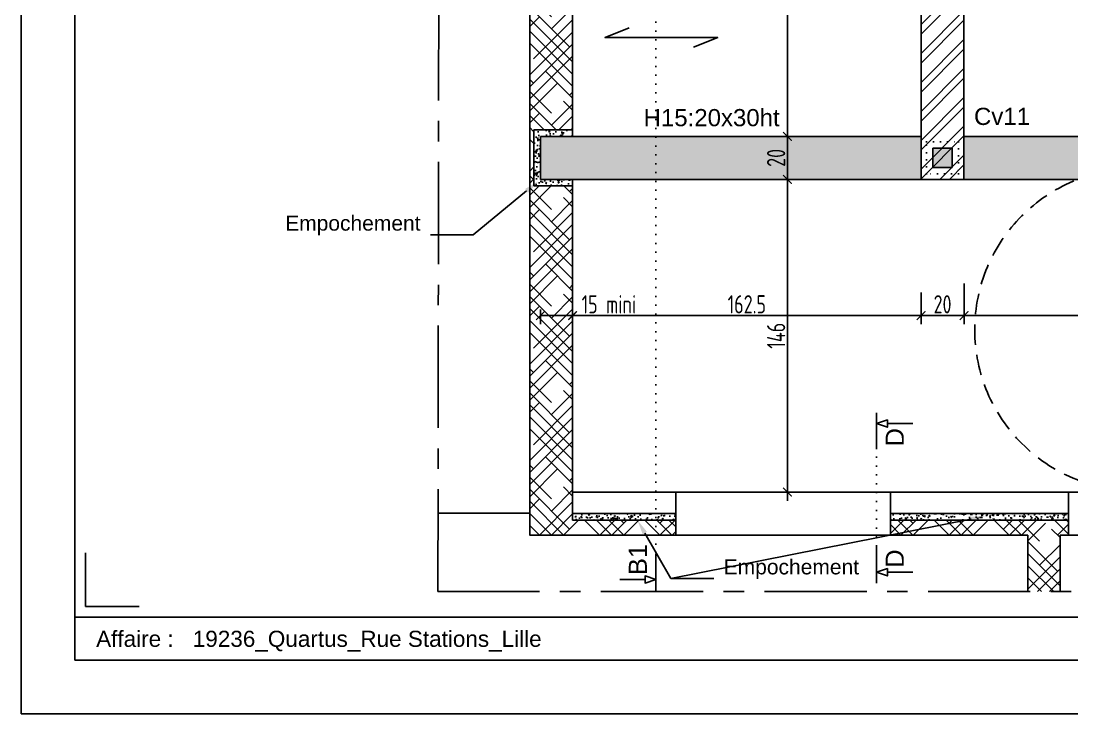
# Model space of a CAD drawing. Header units: millimetres. Extents: x -14819 to 43195, y -10328 to 20814.
# Drawn here: x 19364.7 to 19854.2, y 3429.9 to 3752.5 of the extents above; entities that cross this region are included whole.
import ezdxf
from ezdxf import colors
from ezdxf.entities.mleader import LeaderData, LeaderLine
from ezdxf.enums import TextEntityAlignment as Align
from ezdxf.math import Vec2, Vec3

# ---------------------------------------------------------------- set-up
doc = ezdxf.new("R2010")
doc.units = ezdxf.units.MM
doc.header["$PDMODE"] = 3
for name, pattern in [('AXES', [50.8, 31.75, -6.35, 6.35, -6.35]), ('CACHE', [9.525, 6.35, -3.175]), ('POINTILLE', [6.35, 0, -6.35])]:
    doc.linetypes.add(name, pattern=pattern)
for name, color, linetype in [('-SOCNA- 0', 255, 'Continuous'), ('-SOCNA- Divers', 7, 'Continuous'), ('-SOCNA- Text', 255, 'Continuous')]:
    doc.layers.add(name, color=color, linetype=linetype)
doc.layers.add('-SOCNA- Fer- Coffrage', color=173, linetype='Continuous', lineweight=25)
doc.layers.add('Mur_coupe', color=7, linetype='Continuous', lineweight=25)
doc.layers.add('-SOCNA- Visible', color=66, linetype='Continuous', plot=False)
doc.styles.add('-ST-Arial', font='arial.ttf')
doc.styles.add('-ST-Isocp', font='isocp.shx', dxfattribs={"width": 0.8})
doc.styles.add('SOCNA- Arial', font='arial.ttf')
doc.linetypes.add('ZIGZAG', pattern='A,0.00254,-5.08,[131,ltypeshp.shx,S=5.08,R=0,X=-5.08,Y=0],-10.16,[131,ltypeshp.shx,S=5.08,R=180,X=5.08,Y=0],-5.08', length=20.32254)
doc.dimstyles.new('Copie de -ST-25s', dxfattribs={"dimtxt": 8.5, "dimasz": 4, "dimexe": 4, "dimexo": 5, "dimgap": 1, "dimtad": 1, "dimdec": 1, "dimrnd": 0.5, "dimdsep": 46, "dimtxsty": '-ST-Isocp', "dimblk": 'ARCHTICK', "dimcen": 1.5, "dimdle": 4, "dimclrd": 30, "dimclre": 30, "dimclrt": 6, "dimadec": 1, "dimazin": 0, "dimtfac": 1, "dimtdec": 1, "dimtofl": 0, "dimtmove": 0, "dimatfit": 3, "dimfxl": 15, "dimfxlon": 1, "dimtolj": 1, "dimtzin": 0, "dimlwd": -1, "dimlwe": -1, "dimarcsym": 0})
pattern_1 = [(320, (-16648.853, 473.8736), (-0.47817257, -5.46554007), [0.5715, -6.2865]), (265, (-16648.853, 473.8736), (5.7317054, 1.0573026), [0.4572, -5.0292175]), (10.451445, (-16648.893, 473.418), (5.25353256, -4.4082374), [0.4857003, -5.3427073]), (316.1842, (-16647.329, 473.8736), (-1.2612698, -8.1323712), [0.85725, -9.42975]), (6.635558, (-16647.434, 473.196), (7.4227837, -7.122124), [0.7285507, -8.0140682]), (261.18415, (-16647.329, 473.874), (7.4227837, -7.122124), [0.685799, -7.543792]), (291, (-16647.71, 473.1116), (-3.06795595, -4.54843174), [0.5715, -6.2865]), (236, (-16647.71, 473.1116), (5.525639, -1.85406085), [0.4572, -5.0292]), (341.451445, (-16647.966, 472.7326), (2.4576831, -6.4024926), [0.4857003, -5.3426981]), (307.5, (-16648.8531, 473.8736), (2.53665117, -0.0926581), [0, -4.96824, 0, -5.1054, 0, -5.04825]), (277.5, (-16648.853, 473.8736), (3.00541724, -2.00458988), [0, -2.91084, 0, -4.85394, 0, -1.92405]), (237.5, (-16648.8531, 475.5729), (-0.17186232, -4.06771786), [0, -1.905, 0, -5.9436, 0, -7.8867]), (227.5, (-16648.853, 476.335), (0.76279473, -4.44387544), [0, -2.4765, 0, -3.94716, 0, -5.6007])]
pattern_2 = [(45, (-16648.853, 473.8736), (8.4189901, 14.0316502), [63.5, -31.75]), (135, (-16648.853, 473.8736), (8.4189901, -14.0316502), [63.5, -31.75])]

# ---------------------------------------------------------------- blocks, each defined once
blk = doc.blocks.new('_ArchTick')
at = {"color": 0, "linetype": 'ByBlock', "const_width": 0.15}
blk.add_lwpolyline([(-0.5, -0.5), (0.5, 0.5)], dxfattribs=at)
blk = doc.blocks.new('*D364')
at = {"layer": '-SOCNA- Fer- Coffrage', "color": 30, "ltscale": 1.5, "transparency": 16777216}
for p, q in [((19721.64, 3867.79), (19721.64, 3694.79)), ((19736.64, 3863.79), (19717.64, 3863.79)), ((19723.75, 3698.79), (19717.64, 3698.79))]:
    blk.add_line(p, q, dxfattribs=at)
at = {"layer": 'Defpoints', "color": 0, "ltscale": 1.5, "transparency": 16777216}
for p in [(19804.98, 3863.79), (19721.64, 3698.79), (19783.9, 3698.79, -195)]:
    blk.add_point(p, dxfattribs=at)
at = {"layer": '-SOCNA- Fer- Coffrage', "color": 30, "ltscale": 1.5, "transparency": 16777216, "xscale": 4, "yscale": 4, "zscale": 4}
for p, rotation in [((19721.64, 3863.79), 90), ((19721.64, 3698.79), 270)]:
    blk.add_blockref('_ArchTick', p, dxfattribs=dict(at, rotation=rotation))
at = {"layer": '-SOCNA- Fer- Coffrage', "color": 6, "ltscale": 1.5, "transparency": 16777216, "insert": (19716.39, 3770.02), "char_height": 8.5, "attachment_point": 5, "rotation": 90, "style": '-ST-Isocp'}
blk.add_mtext('\\A1;165', dxfattribs=at)
blk = doc.blocks.new('*D368')
at = {"layer": '-SOCNA- Fer- Coffrage', "color": 30, "ltscale": 1.5, "transparency": 16777216}
for p, q in [((19621.6, 3630.36), (19621.6, 3611.36)), ((19783.9, 3626.15), (19783.9, 3611.36)), ((19617.6, 3615.36), (19787.9, 3615.36))]:
    blk.add_line(p, q, dxfattribs=at)
at = {"layer": 'Defpoints', "color": 0, "ltscale": 1.5, "transparency": 16777216}
for p in [(19783.9, 3853.02, -195), (19621.6, 3677.02), (19783.9, 3615.36)]:
    blk.add_point(p, dxfattribs=at)
at = {"layer": '-SOCNA- Fer- Coffrage', "color": 30, "ltscale": 1.5, "transparency": 16777216, "xscale": 4, "yscale": 4, "zscale": 4, "rotation": 180}
blk.add_blockref('_ArchTick', (19621.6, 3615.36), dxfattribs=at)
at = {"layer": '-SOCNA- Fer- Coffrage', "color": 30, "ltscale": 1.5, "transparency": 16777216, "xscale": 4, "yscale": 4, "zscale": 4}
blk.add_blockref('_ArchTick', (19783.9, 3615.36), dxfattribs=at)
at = {"layer": '-SOCNA- Fer- Coffrage', "color": 6, "ltscale": 1.5, "transparency": 16777216, "insert": (19702.75, 3620.62), "char_height": 8.5, "attachment_point": 5, "style": '-ST-Isocp'}
blk.add_mtext('\\A1;162.5', dxfattribs=at)
blk = doc.blocks.new('*D369')
at = {"layer": '-SOCNA- Fer- Coffrage', "color": 30, "ltscale": 1.5, "transparency": 16777216}
for p, q in [((19803.9, 3630.36), (19803.9, 3611.36)), ((19783.9, 3620.15), (19783.9, 3611.36)), ((19779.9, 3615.36), (19807.9, 3615.36))]:
    blk.add_line(p, q, dxfattribs=at)
at = {"layer": 'Defpoints', "color": 0, "ltscale": 1.5, "transparency": 16777216}
for p in [(19783.9, 3713.09, -195), (19803.9, 3642.79), (19803.9, 3615.36)]:
    blk.add_point(p, dxfattribs=at)
at = {"layer": '-SOCNA- Fer- Coffrage', "color": 30, "ltscale": 1.5, "transparency": 16777216, "xscale": 4, "yscale": 4, "zscale": 4, "rotation": 180}
blk.add_blockref('_ArchTick', (19783.9, 3615.36), dxfattribs=at)
at = {"layer": '-SOCNA- Fer- Coffrage', "color": 30, "ltscale": 1.5, "transparency": 16777216, "xscale": 4, "yscale": 4, "zscale": 4}
blk.add_blockref('_ArchTick', (19803.9, 3615.36), dxfattribs=at)
at = {"layer": '-SOCNA- Fer- Coffrage', "color": 6, "ltscale": 1.5, "transparency": 16777216, "insert": (19793.9, 3620.62), "char_height": 8.5, "attachment_point": 5, "style": '-ST-Isocp'}
blk.add_mtext('\\A1;20', dxfattribs=at)
blk = doc.blocks.new('*D370')
at = {"layer": '-SOCNA- Fer- Coffrage', "color": 30, "ltscale": 1.5, "transparency": 16777216}
for p, q in [((19803.9, 3630.36), (19803.9, 3611.36)), ((19963.9, 3630.36), (19963.9, 3611.36)), ((19799.9, 3615.36), (19967.9, 3615.36))]:
    blk.add_line(p, q, dxfattribs=at)
at = {"layer": 'Defpoints', "color": 0, "ltscale": 1.5, "transparency": 16777216}
for p in [(19963.9, 3711.14), (19803.9, 3642.79), (19963.9, 3615.36)]:
    blk.add_point(p, dxfattribs=at)
at = {"layer": '-SOCNA- Fer- Coffrage', "color": 30, "ltscale": 1.5, "transparency": 16777216, "xscale": 4, "yscale": 4, "zscale": 4, "rotation": 180}
blk.add_blockref('_ArchTick', (19803.9, 3615.36), dxfattribs=at)
at = {"layer": '-SOCNA- Fer- Coffrage', "color": 30, "ltscale": 1.5, "transparency": 16777216, "xscale": 4, "yscale": 4, "zscale": 4}
blk.add_blockref('_ArchTick', (19963.9, 3615.36), dxfattribs=at)
at = {"layer": '-SOCNA- Fer- Coffrage', "color": 6, "ltscale": 1.5, "transparency": 16777216, "insert": (19883.9, 3620.61), "char_height": 8.5, "attachment_point": 5, "style": '-ST-Isocp'}
blk.add_mtext('\\A1;160', dxfattribs=at)
blk = doc.blocks.new('*U343')
at = {"layer": '-SOCNA- Divers', "color": 221, "linetype": 'POINTILLE', "ltscale": 1.5}
blk.add_line((0, 0), (-1407.5, 0), dxfattribs=at)
at = {"layer": '-SOCNA- Divers', "color": 8}
for p, q in [((12, 0), (-28, 0)), ((-1419.5, 0), (-1379.5, 0))]:
    blk.add_line(p, q, dxfattribs=at)
at = {"layer": '-SOCNA- Divers'}
for points in [[(0, 0), (4, -12), (-4, -12)], [(-1407.5, 0), (-1411.5, -12), (-1403.5, -12)]]:
    blk.add_lwpolyline(points, close=True, dxfattribs=at)
for points in [[(-1407.5, -12), (-1407.5, -40)], [(0, -12), (0, -40)]]:
    blk.add_lwpolyline(points, dxfattribs=at)
at = {"layer": '-SOCNA- Divers', "style": '-ST-Arial'}
blk.add_attdef('REP2', text='', height=20, rotation=180, dxfattribs=at).set_placement((-1402.5, -20), align=Align.MIDDLE_RIGHT)
blk.add_attdef('REP1', text='', height=20, rotation=180, dxfattribs=at).set_placement((-5, -20), align=Align.MIDDLE_LEFT)
blk = doc.blocks.new('*D347')
at = {"layer": '-SOCNA- Fer- Coffrage', "color": 30, "ltscale": 1.5, "transparency": 16777216}
for p, q in [((19721.64, 3682.79), (19721.64, 3529.17)), ((19726.31, 3678.79), (19717.64, 3678.79)), ((19736.64, 3533.17), (19717.64, 3533.17))]:
    blk.add_line(p, q, dxfattribs=at)
at = {"layer": 'Defpoints', "color": 0, "ltscale": 1.5, "transparency": 16777216}
for p in [(19817.71, 3678.79, -195), (19721.64, 3533.17), (19771.4, 3533.17)]:
    blk.add_point(p, dxfattribs=at)
at = {"layer": '-SOCNA- Fer- Coffrage', "color": 30, "ltscale": 1.5, "transparency": 16777216, "xscale": 4, "yscale": 4, "zscale": 4}
for p, rotation in [((19721.64, 3678.79), 90), ((19721.64, 3533.17), 270)]:
    blk.add_blockref('_ArchTick', p, dxfattribs=dict(at, rotation=rotation))
at = {"layer": '-SOCNA- Fer- Coffrage', "color": 6, "ltscale": 1.5, "transparency": 16777216, "insert": (19716.39, 3605.98), "char_height": 8.5, "attachment_point": 5, "rotation": 90, "style": '-ST-Isocp'}
blk.add_mtext('\\A1;146', dxfattribs=at)
blk = doc.blocks.new('*D351')
at = {"layer": '-SOCNA- Fer- Coffrage', "color": 30, "ltscale": 1.5, "transparency": 16777216}
for p, q in [((19621.6, 3630.36), (19621.6, 3611.36)), ((19606.6, 3618.21), (19606.6, 3611.36)), ((19606.6, 3615.36), (19625.6, 3615.36)), ((19621.6, 3615.36), (19651.4, 3615.36))]:
    blk.add_line(p, q, dxfattribs=at)
at = {"layer": 'Defpoints', "color": 0, "ltscale": 1.5, "transparency": 16777216}
for p in [(19606.6, 3686.66, -195), (19621.6, 3642.79), (19606.6, 3615.36)]:
    blk.add_point(p, dxfattribs=at)
at = {"layer": '-SOCNA- Fer- Coffrage', "color": 30, "ltscale": 1.5, "transparency": 16777216, "xscale": 4, "yscale": 4, "zscale": 4, "rotation": 180}
blk.add_blockref('_ArchTick', (19606.6, 3615.36), dxfattribs=at)
at = {"layer": '-SOCNA- Fer- Coffrage', "color": 30, "ltscale": 1.5, "transparency": 16777216, "xscale": 4, "yscale": 4, "zscale": 4}
blk.add_blockref('_ArchTick', (19621.6, 3615.36), dxfattribs=at)
at = {"layer": '-SOCNA- Fer- Coffrage', "color": 6, "ltscale": 1.5, "transparency": 16777216, "insert": (19638.5, 3620.61), "char_height": 8.5, "attachment_point": 5, "style": '-ST-Isocp'}
blk.add_mtext('\\A1;15 mini', dxfattribs=at)
blk = doc.blocks.new('*U340')
at = {"layer": '-SOCNA- 0', "color": 7}
blk.add_line((50, 90), (2050, 90), dxfattribs=at)
blk.add_lwpolyline([(50, 50), (2050, 50), (2050, 1435), (50, 1435)], close=True, dxfattribs=at)
at = {"layer": '-SOCNA- Visible', "color": 7}
for q in [(60, 150), (110, 100)]:
    blk.add_line((60, 100), q, dxfattribs=at)
at = {"layer": '-SOCNA- Visible'}
blk.add_lwpolyline([(0, 0), (2100, 0), (2100, 1485), (0, 1485)], close=True, dxfattribs=at)
at = {"layer": '-SOCNA- Text', "color": 7, "style": 'SOCNA- Arial'}
blk.add_text('Affaire :', height=15, dxfattribs=at).set_placement((70, 70), align=Align.MIDDLE_LEFT)
for tag, p in [('TITRE', (1050, 1410)), ('INDICE', (2024.88, 1410))]:
    blk.add_attdef(tag, text='', height=25, dxfattribs=at).set_placement(p, align=Align.MIDDLE_CENTER)
for tag, p in [("NOM_D'AFFAIRE", (160, 70)), ('PLAN', (1824.83, 70))]:
    blk.add_attdef(tag, text='', height=15, dxfattribs=at).set_placement(p, align=Align.MIDDLE_LEFT)
blk = doc.blocks.new('*U346')
at = {"layer": '-SOCNA- Divers', "color": 221, "linetype": 'POINTILLE', "ltscale": 1.5}
blk.add_line((0, 0), (-164.1, 0), dxfattribs=at)
at = {"layer": '-SOCNA- Divers', "color": 8}
for p, q in [((12, 0), (-28, 0)), ((-176.1, 0), (-136.1, 0))]:
    blk.add_line(p, q, dxfattribs=at)
at = {"layer": '-SOCNA- Divers'}
for points in [[(-164.1, 12), (-164.1, 40)], [(0, 12), (0, 40)]]:
    blk.add_lwpolyline(points, dxfattribs=at)
for points in [[(-164.1, 0), (-168.1, 12), (-160.1, 12)], [(0, 0), (4, 12), (-4, 12)]]:
    blk.add_lwpolyline(points, close=True, dxfattribs=at)
at = {"layer": '-SOCNA- Divers', "style": '-ST-Arial'}
blk.add_attdef('REP2', text='', height=20, rotation=180, dxfattribs=at).set_placement((-159.1, 19.7), align=Align.MIDDLE_RIGHT)
blk.add_attdef('REP1', text='', height=20, rotation=180, dxfattribs=at).set_placement((-5, 19.7), align=Align.MIDDLE_LEFT)
blk = doc.blocks.new('A$C5A907F53')
at = {"layer": '-SOCNA- Fer- Coffrage', "ltscale": 1.5}
h = blk.add_hatch(color=244, dxfattribs=at)
h.dxf.hatch_style = 1
h.paths.add_polyline_path([(-3, 3), (-3, 12), (-12, 12), (-12, 3)])
at = {"layer": '-SOCNA- Fer- Coffrage', "color": 173, "ltscale": 1.5}
blk.add_lwpolyline([(-12, 12), (-3, 12), (-3, 3), (-12, 3)], close=True, dxfattribs=at)
at = {"layer": '-SOCNA- Visible', "color": 173, "linetype": 'POINTILLE', "ltscale": 0.5}
blk.add_lwpolyline([(-15, 15), (0, 15), (0, 0), (-15, 0)], close=True, dxfattribs=at)
blk = doc.blocks.new('A$C18E16860')
at = {"layer": '-SOCNA- Fer- Coffrage', "ltscale": 1.5}
h = blk.add_hatch(dxfattribs=at)
h.set_pattern_fill('ANSI32', color=8)
h.set_pattern_definition([(45, (-35558.8295, -8405.841), (-6.735192, 6.735192), []), (45, (-35554.339, -8405.841), (-6.735192, 6.735192), [])])
h.paths.add_polyline_path([(202.87, 0), (202.87, -200), (222.87, -200), (222.87, 0)])
h.paths.add_polyline_path([(42.87, -200), (42.87, 0), (22.87, 0), (22.87, -200)])
h = blk.add_hatch(color=54, dxfattribs=at)
h.dxf.hatch_style = 1
h.paths.add_polyline_path([(202.87, 0), (42.87, 0), (42.87, -15), (202.87, -15)])
h = blk.add_hatch(color=54, dxfattribs=at)
h.dxf.hatch_style = 1
h.paths.add_polyline_path([(122.67, -100.38), (163.18, -89.49), (110.22, -89.49), (110.22, -147.21)])
h = blk.add_hatch(color=54, dxfattribs=at)
h.dxf.hatch_style = 1
h.paths.add_polyline_path([(202.87, -180), (42.87, -180), (42.87, -200), (202.87, -200)])
at = {"layer": '-SOCNA- Fer- Coffrage', "color": 4, "ltscale": 1.5}
for p, q in [((22.87, -200), (22.87, 0)), ((42.87, 0), (22.87, 0)), ((42.87, -200), (42.87, 0)), ((202.87, 0), (202.87, -200)), ((202.87, 0), (222.87, 0)), ((222.87, 0), (222.87, -200)), ((22.87, -200), (42.87, -200)), ((222.87, -200), (202.87, -200))]:
    blk.add_line(p, q, dxfattribs=at)
at = {"layer": '-SOCNA- Fer- Coffrage', "color": 2, "ltscale": 1.5}
for p, q in [((42.87, 0), (202.87, 0)), ((42.87, -15), (202.87, -15)), ((42.87, -180), (202.87, -180)), ((42.87, -200), (202.87, -200))]:
    blk.add_line(p, q, dxfattribs=at)
at = {"layer": '-SOCNA- Fer- Coffrage', "color": 8, "ltscale": 1.5}
blk.add_lwpolyline([(110.22, -89.49), (163.18, -89.49), (122.67, -100.38), (110.22, -147.21)], close=True, dxfattribs=at)
at = {"layer": '-SOCNA- Fer- Coffrage', "color": 173, "ltscale": 1.5, "xscale": -1}
blk.add_blockref('A$C5A907F53', (25.37, -15), dxfattribs=at)
at = {"layer": '-SOCNA- Fer- Coffrage', "color": 173, "ltscale": 1.5}
blk.add_blockref('A$C5A907F53', (220.37, -15), dxfattribs=at)
at = {"layer": '-SOCNA- Fer- Coffrage', "color": 173, "ltscale": 1.5, "rotation": 180}
blk.add_blockref('A$C5A907F53', (25.37, -182.5), dxfattribs=at)
at = {"layer": '-SOCNA- Fer- Coffrage', "color": 173, "ltscale": 1.5, "xscale": -1, "rotation": 180}
blk.add_blockref('A$C5A907F53', (220.37, -182.5), dxfattribs=at)
blk = doc.blocks.new('*D360')
at = {"layer": '-SOCNA- Fer- Coffrage', "color": 30, "ltscale": 1.5, "transparency": 16777216}
for p, q in [((19721.64, 3702.79), (19721.64, 3674.79)), ((19734.81, 3698.79), (19717.64, 3698.79)), ((19734.81, 3678.79), (19717.64, 3678.79))]:
    blk.add_line(p, q, dxfattribs=at)
at = {"layer": 'Defpoints', "color": 0, "ltscale": 1.5, "transparency": 16777216}
for p in [(19767.46, 3698.79, 23.58), (19721.64, 3678.79), (19767.46, 3678.79, 23.58)]:
    blk.add_point(p, dxfattribs=at)
at = {"layer": '-SOCNA- Fer- Coffrage', "color": 30, "ltscale": 1.5, "transparency": 16777216, "xscale": 4, "yscale": 4, "zscale": 4}
for p, rotation in [((19721.64, 3698.79), 90), ((19721.64, 3678.79), 270)]:
    blk.add_blockref('_ArchTick', p, dxfattribs=dict(at, rotation=rotation))
at = {"layer": '-SOCNA- Fer- Coffrage', "color": 6, "ltscale": 1.5, "transparency": 16777216, "insert": (19716.39, 3688.79), "char_height": 8.5, "attachment_point": 5, "rotation": 90, "style": '-ST-Isocp'}
blk.add_mtext('\\A1;20', dxfattribs=at)
blk = doc.blocks.new('-ST-portée_2_appuis')
at = {"layer": '-SOCNA- Divers'}
blk.add_lwpolyline([(-20, 6), (-35, 0), (35, 0), (20, -6)], dxfattribs=at)
blk = doc.blocks.new('A$C4DED6073')
at = {"layer": '-SOCNA- Divers'}
blk.add_blockref('-ST-portée_2_appuis', (0, 0), dxfattribs=at)
blk = doc.blocks.new('A$C2408086A')
at = {"color": 2, "ltscale": 1.5, "xscale": 1.5, "yscale": 1.5, "zscale": 1.5, "rotation": 180}
blk.add_blockref('A$C4DED6073', (-52.5, 0), dxfattribs=at)

msp = doc.modelspace()

# ---------------------------------------------------------------- hatches: boundary and pattern name
at = {"layer": '-SOCNA- Fer- Coffrage', "ltscale": 1.5}
h = msp.add_hatch(dxfattribs=at)
h.set_pattern_fill('HOUND', color=8, scale=2.5, angle=45)
h.set_pattern_definition(pattern_2)
h.paths.add_polyline_path([(19865.9, 4019.17), (19921.87, 4019.17), (19921.87, 4044.67), (19660.41, 4044.67), (19660.41, 4032.17), (19766.9, 4032.17), (19766.9, 4019.17)])
h.paths.add_polyline_path([(19921.87, 4044.67), (19921.87, 4019.17), (19960.9, 4019.17), (19960.9, 4037.17), (19986.9, 4037.17), (19986.9, 4019.17), (20001.6, 4019.17), (20001.6, 4044.67)])
h.paths.add_polyline_path([(19601.6, 3976.67), (19608.6, 3976.67), (19608.6, 4032.17), (19660.41, 4032.17), (19660.41, 4044.67), (19625.6, 4044.67), (19625.6, 4053.69), (19601.6, 4053.69)])
h.paths.add_polyline_path([(19601.6, 3552.17), (19601.6, 3513.17), (19660.41, 3513.17), (19660.41, 3520.17), (19621.6, 3520.17), (19621.6, 3523.17), (19621.6, 3533.14), (19621.6, 3642.79), (19621.6, 3642.79), (19621.6, 3675.79), (19603.6, 3675.79), (19603.44, 3701.79), (19621.44, 3701.79), (19621.6, 3855.79), (19608.6, 3855.79), (19608.6, 3976.67), (19601.6, 3976.67)])
h = msp.add_hatch(dxfattribs=at)
h.set_pattern_fill('AR-CONC', color=30, scale=0.03, angle=-90)
h.set_pattern_definition([(320, (-16648.853, 478.8736), (-0.47817257, -5.46554007), [0.5715, -6.2865]), (265, (-16648.853, 478.8736), (5.7317054, 1.0573026), [0.4572, -5.0292175]), (10.451445, (-16648.893, 478.418), (5.25353256, -4.4082374), [0.4857003, -5.3427073]), (316.1842, (-16647.329, 478.8736), (-1.2612698, -8.1323712), [0.85725, -9.42975]), (6.635558, (-16647.434, 478.196), (7.4227837, -7.122124), [0.7285507, -8.0140682]), (261.18415, (-16647.329, 478.874), (7.4227837, -7.122124), [0.685799, -7.543792]), (291, (-16647.71, 478.1116), (-3.06795595, -4.54843174), [0.5715, -6.2865]), (236, (-16647.71, 478.1116), (5.525639, -1.85406085), [0.4572, -5.0292]), (341.451445, (-16647.966, 477.7326), (2.4576831, -6.4024926), [0.4857003, -5.3426981]), (307.5, (-16648.8531, 478.8736), (2.53665117, -0.0926581), [0, -4.96824, 0, -5.1054, 0, -5.04825]), (277.5, (-16648.853, 478.8736), (3.00541724, -2.00458988), [0, -2.91084, 0, -4.85394, 0, -1.92405]), (237.5, (-16648.8531, 480.5729), (-0.17186232, -4.06771786), [0, -1.905, 0, -5.9436, 0, -7.8867]), (227.5, (-16648.853, 481.335), (0.76279473, -4.44387544), [0, -2.4765, 0, -3.94716, 0, -5.6007])])
h.paths.add_polyline_path([(19621.6, 3675.79), (19621.6, 3678.79), (19606.6, 3678.79), (19606.6, 3698.79), (19621.6, 3698.79), (19621.6, 3701.79), (19603.6, 3701.79), (19603.6, 3675.79)])
h = msp.add_hatch(color=54, dxfattribs=at)
h.dxf.hatch_style = 1
h.paths.add_polyline_path([(19783.9, 3678.79), (19783.9, 3698.79), (19606.6, 3698.79), (19606.6, 3678.79)])
h = msp.add_hatch(dxfattribs=at)
h.set_pattern_fill('AR-CONC', color=30, scale=0.03, angle=-90)
h.set_pattern_definition(pattern_1)
h.paths.add_polyline_path([(19660.41, 3523.17), (19621.6, 3523.17), (19621.6, 3520.17), (19660.41, 3520.17)])
h.paths.add_polyline_path([(19669.6, 3523.17), (19660.41, 3523.17), (19660.41, 3520.17), (19669.6, 3520.17)])
h = msp.add_hatch(dxfattribs=at)
h.set_pattern_fill('HOUND', color=8, scale=2.5, angle=45)
h.set_pattern_definition(pattern_2)
h.paths.add_polyline_path([(19669.6, 3520.17), (19621.6, 3520.17), (19621.6, 3513.17), (19669.6, 3513.17)])
h = msp.add_hatch(dxfattribs=at)
h.set_pattern_fill('AR-CONC', color=30, scale=0.03, angle=-90)
h.set_pattern_definition(pattern_1)
h.paths.add_polyline_path([(19852.6, 3523.17), (19769.6, 3523.17), (19769.6, 3520.17), (19852.6, 3520.17)])
h = msp.add_hatch(dxfattribs=at)
h.set_pattern_fill('HOUND', color=8, scale=2.5, angle=45)
h.set_pattern_definition(pattern_2)
h.paths.add_polyline_path([(19833.63, 3486.88), (19848.63, 3486.88), (19848.63, 3513.17), (19852.6, 3513.17), (19852.6, 3520.17), (19769.6, 3520.17), (19769.6, 3513.17), (19833.63, 3513.17)])

# ---------------------------------------------------------------- linework, layer by layer
at = {"layer": '-SOCNA- Fer- Coffrage', "color": 3, "linetype": 'ZIGZAG', "ltscale": 0.2}
for p, q in [((19603.6, 3701.79), (19621.6, 3701.79)), ((19603.6, 3701.79), (19603.6, 3675.79)), ((19603.6, 3675.79), (19621.6, 3675.79)), ((19621.6, 3523.17), (19621.6, 3520.17)), ((19669.6, 3520.17), (19621.6, 3520.17))]:
    msp.add_line(p, q, dxfattribs=at)
at = {"layer": '-SOCNA- Fer- Coffrage', "color": 2, "ltscale": 1.5}
for p, q in [((19783.9, 3698.79), (19606.6, 3698.79)), ((19606.6, 3698.79), (19606.6, 3678.79)), ((19783.9, 3678.79), (19606.6, 3678.79))]:
    msp.add_line(p, q, dxfattribs=at)
at = {"layer": '-SOCNA- Fer- Coffrage', "color": 30, "ltscale": 1.5}
msp.add_line((19606.6, 3698.79), (19606.6, 3678.79), dxfattribs=at)
at = {"layer": '-SOCNA- Fer- Coffrage', "color": 173, "ltscale": 1.5}
for p in [(19621.6, 3533.14), (19669.6, 3523.17)]:
    msp.add_line(p, (19621.6, 3523.17), dxfattribs=at)
at = {"layer": '-SOCNA- Fer- Coffrage', "color": 8, "ltscale": 1.5}
for p, q in [((19852.6, 3533.17), (19951.6, 3533.11)), ((19951.6, 3513.17), (19852.6, 3513.17))]:
    msp.add_line(p, q, dxfattribs=at)
at = {"layer": '-SOCNA- Fer- Coffrage', "color": 2, "linetype": 'AXES', "ltscale": 1.5, "elevation": 2233.52}
msp.add_lwpolyline([(19559.58, 4053.69), (20216.48, 4053.69), (20215.79, 3486.88), (19558.88, 3486.88)], close=True, dxfattribs=at)
at = {"layer": '-SOCNA- Fer- Coffrage', "color": 8, "ltscale": 1.5, "elevation": 195, "flags": 128}
for points in [[(19669.6, 3533.14), (19769.6, 3533.14)], [(19769.6, 3513.14), (19669.6, 3513.14)]]:
    msp.add_lwpolyline(points, dxfattribs=at)
at = {"layer": '-SOCNA- Fer- Coffrage', "color": 3, "linetype": 'ZIGZAG', "ltscale": 0.2, "elevation": 195, "flags": 128}
msp.add_lwpolyline([(19852.6, 3520.17), (19769.6, 3520.17)], dxfattribs=at)
at = {"layer": '-SOCNA- Fer- Coffrage', "color": 3, "linetype": 'CACHE', "ltscale": 1.5}
msp.add_circle((19883.9, 3608.79), 75, dxfattribs=at)
at = {"layer": 'Mur_coupe', "color": 4}
for p, q in [((19621.6, 3533.14), (19621.6, 3642.79)), ((19669.6, 3533.14), (19621.6, 3533.14)), ((19852.6, 3533.17), (19769.6, 3533.17)), ((19601.6, 3523.32), (19558.93, 3523.32))]:
    msp.add_line(p, q, dxfattribs=at)
at = {"layer": 'Mur_coupe', "color": 4, "elevation": 195, "flags": 128}
for points in [[(19601.6, 3552.17), (19601.6, 4053.69)], [(19621.6, 3698.79), (19621.6, 3858.79)], [(19621.6, 3642.79), (19621.6, 3678.79)], [(19669.6, 3513.17), (19601.6, 3513.17), (19601.6, 3552.17)], [(19669.6, 3533.17), (19669.6, 3513.17)], [(19769.6, 3533.17), (19769.6, 3513.17)], [(19852.6, 3533.17), (19852.6, 3513.17)], [(19833.63, 3513.17), (19769.6, 3513.17)], [(19852.6, 3513.17), (19848.63, 3513.17)]]:
    msp.add_lwpolyline(points, dxfattribs=at)
at = {"layer": 'Mur_coupe', "color": 173, "elevation": 195, "flags": 128}
msp.add_lwpolyline([(19852.6, 3523.17), (19769.6, 3523.17)], dxfattribs=at)
at = {"layer": 'Mur_coupe', "color": 4, "flags": 128}
for points in [[(19833.63, 3486.88), (19833.63, 3513.17)], [(19848.63, 3486.88), (19848.63, 3513.17)]]:
    msp.add_lwpolyline(points, dxfattribs=at)

# ---------------------------------------------------------------- block references
at = {"layer": '-SOCNA- 0'}
ref = msp.add_blockref('*U340', (19364.68, 3429.89), dxfattribs=dict(at, xscale=0.5, yscale=0.5, zscale=0.5))
ref.add_attrib("NOM_D'AFFAIRE", '19236_Quartus_Rue Stations_Lille', dxfattribs={"layer": '-SOCNA- Text', "color": 7, "height": 7.5, "style": 'SOCNA- Arial'}).set_placement((19444.68, 3464.89), align=Align.MIDDLE_LEFT)
at = {"layer": '-SOCNA- Divers', "ltscale": 1.5, "xscale": 0.421875, "yscale": 0.421875, "zscale": 0.421875, "rotation": 270}
msp.add_blockref('*U343', (19660.41, 3492.5), dxfattribs=at).add_auto_attribs({'REP2': 'B1', 'REP1': 'B1'})
at = {"layer": '-SOCNA- Divers', "ltscale": 1.5}
ref = msp.add_blockref('*U346', (19763.2, 3495.86), dxfattribs=dict(at, xscale=0.421875, yscale=0.421875, zscale=0.421875, rotation=270))
ref.add_attrib('REP2', 'D', dxfattribs={"height": 8.44, "rotation": 90, "style": '-ST-Arial'}).set_placement((19771.64, 3562.98), align=Align.MIDDLE_RIGHT)
ref.add_attrib('REP1', 'D', dxfattribs={"height": 8.44, "rotation": 90, "style": '-ST-Arial'}).set_placement((19771.64, 3497.97), align=Align.MIDDLE_LEFT)
at = {"layer": '-SOCNA- Fer- Coffrage', "color": 173, "ltscale": 1.5}
msp.add_blockref('A$C18E16860', (19761.02, 3878.79), dxfattribs=at)
at = {"layer": '-SOCNA- Fer- Coffrage', "color": 173, "ltscale": 1.5, "xscale": 0.5, "yscale": 0.5, "zscale": 0.5}
msp.add_blockref('A$C2408086A', (19689.19, 3744.82, 195), dxfattribs=at)

# ---------------------------------------------------------------- texts
at = {"layer": '-SOCNA- Fer- Coffrage', "color": 2, "style": '-ST-Arial'}
for s, p in [('H15:20x30ht', (19654.67, 3703.52, 195)), ('Cv11', (19808.56, 3704.11))]:
    msp.add_text(s, height=8, dxfattribs=at).set_placement(p)

# ---------------------------------------------------------------- dimensions: what is measured, and where the dimension line sits
at = {"layer": '-SOCNA- Fer- Coffrage', "color": 173, "ltscale": 1.5}
dim = msp.add_linear_dim(base=(19721.64, 3698.79, 195), p1=(19804.98, 3863.79, 195), p2=(19783.9, 3698.79), angle=90, dimstyle='Copie de -ST-25s', override={"dimrnd": 1}, dxfattribs=at)
dim.commit()
dim.dimension.update_dxf_attribs({"geometry": '*D364', "text_midpoint": (19721.64, 3770.02, 195), "dimtype": 160})
for base, p1, p2, picture, middle in [((19783.9, 3615.36, 195), (19621.6, 3677.02, 195), (19783.9, 3853.02), '*D368', (19702.75, 3620.62, 195)), ((19803.9, 3615.36, 195), (19783.9, 3713.09), (19803.9, 3642.79, 195), '*D369', (19793.9, 3620.62, 195)), ((19963.9, 3615.36, 195), (19803.9, 3642.79, 195), (19963.9, 3711.14, 195), '*D370', (19883.9, 3620.61, 195))]:
    dim = msp.add_linear_dim(base=base, p1=p1, p2=p2, dimstyle='Copie de -ST-25s', dxfattribs=at)
    dim.commit()
    dim.dimension.update_dxf_attribs({"geometry": picture, "text_midpoint": middle})
for base, p1, p2, picture, middle in [((19721.64, 3678.79), (19767.46, 3698.79, 23.58), (19767.46, 3678.79, 23.58), '*D360', (19716.39, 3688.79)), ((19721.64, 3533.17, 195), (19817.71, 3678.79), (19771.4, 3533.17, 195), '*D347', (19716.39, 3605.98, 195))]:
    dim = msp.add_linear_dim(base=base, p1=p1, p2=p2, angle=90, dimstyle='Copie de -ST-25s', override={"dimrnd": 1}, dxfattribs=at)
    dim.commit()
    dim.dimension.update_dxf_attribs({"geometry": picture, "text_midpoint": middle})
at = {"layer": '-SOCNA- Fer- Coffrage', "color": 4, "ltscale": 1.5}
dim = msp.add_linear_dim(base=(19606.6, 3615.36, 195), p1=(19621.6, 3642.79, 195), p2=(19606.6, 3686.66), text='<> mini', dimstyle='Copie de -ST-25s', dxfattribs=at)
dim.commit()
dim.dimension.update_dxf_attribs({"geometry": '*D351', "text_midpoint": (19638.5, 3615.36, 195), "dimtype": 160})

# ---------------------------------------------------------------- leaders
at = {"layer": '-SOCNA- Fer- Coffrage', "color": 1, "ltscale": 1.5}
ml = msp.add_multileader_mtext('Standard', dxfattribs=at)
ml.set_content('Empochement', color=1, style='-ST-Arial')
ml.set_leader_properties(color=1, linetype='ByLayer', lineweight=-1)
ml.build(insert=Vec2(0, 0))
ml.multileader.update_dxf_attribs({"text_left_attachment_type": 7, "text_right_attachment_type": 7, "dogleg_length": 20, "arrow_head_size": 7})
ctx = ml.context
ctx.base_point, ctx.char_height, ctx.arrow_head_size, ctx.landing_gap_size, ctx.plane_origin = Vec3(19483.14, 3652.97), 7, 7, 5, Vec3(19486.97, 3633.03)
ctx.left_attachment, ctx.right_attachment, ctx.text_align_type = 7, 7, 1
notes = []
notes.append((ctx, [(0, (1, 1, 0), (19575.34, 3652.97), (-1, 0), 20, [(0, [(19605.59, 3677.87)], 0, [])])]))
ctx.mtext.insert, ctx.mtext.defined_height, ctx.mtext.alignment, ctx.mtext.flow_direction = Vec3(19519.24, 3661.91), 1130.37, 2, 5
ml = msp.add_multileader_mtext('Standard', dxfattribs=at)
ml.set_content('Empochement', color=1, style='-ST-Arial')
ml.set_leader_properties(color=1, linetype='ByLayer', lineweight=-1)
ml.build(insert=Vec2(0, 0))
ml.multileader.update_dxf_attribs({"text_left_attachment_type": 7, "text_right_attachment_type": 7, "dogleg_length": 20, "arrow_head_size": 7})
ctx = ml.context
ctx.base_point, ctx.char_height, ctx.arrow_head_size, ctx.landing_gap_size, ctx.plane_origin = Vec3(19687.38, 3492.93), 7, 7, 5, Vec3(19674.58, 3473)
ctx.left_attachment, ctx.right_attachment, ctx.text_align_type = 7, 7, 1
notes.append((ctx, [(1, (1, 1, 0), (19667.38, 3492.93), (1, 0), 20, [(0, [(19813.92, 3521.98)], 0, []), (1, [(19651.77, 3520.17)], 0, [])])]))
ctx.mtext.insert, ctx.mtext.defined_height, ctx.mtext.alignment, ctx.mtext.flow_direction = Vec3(19723.49, 3501.88), 1130.37, 2, 5
for ctx, leaders in notes:
    for number, flags, end, landing, length, lines in leaders:
        leader = LeaderData()
        leader.index, (leader.has_last_leader_line, leader.has_dogleg_vector, leader.attachment_direction) = number, flags
        leader.last_leader_point, leader.dogleg_vector, leader.dogleg_length = Vec3(end), Vec3(landing), length
        for number, points, colour, breaks in lines:
            line = LeaderLine()
            line.index, line.vertices, line.color, line.breaks = number, Vec3.list(points), colors.encode_raw_color(colour), breaks
            leader.lines.append(line)
        ctx.leaders.append(leader)

doc.saveas('drawing.dxf')
